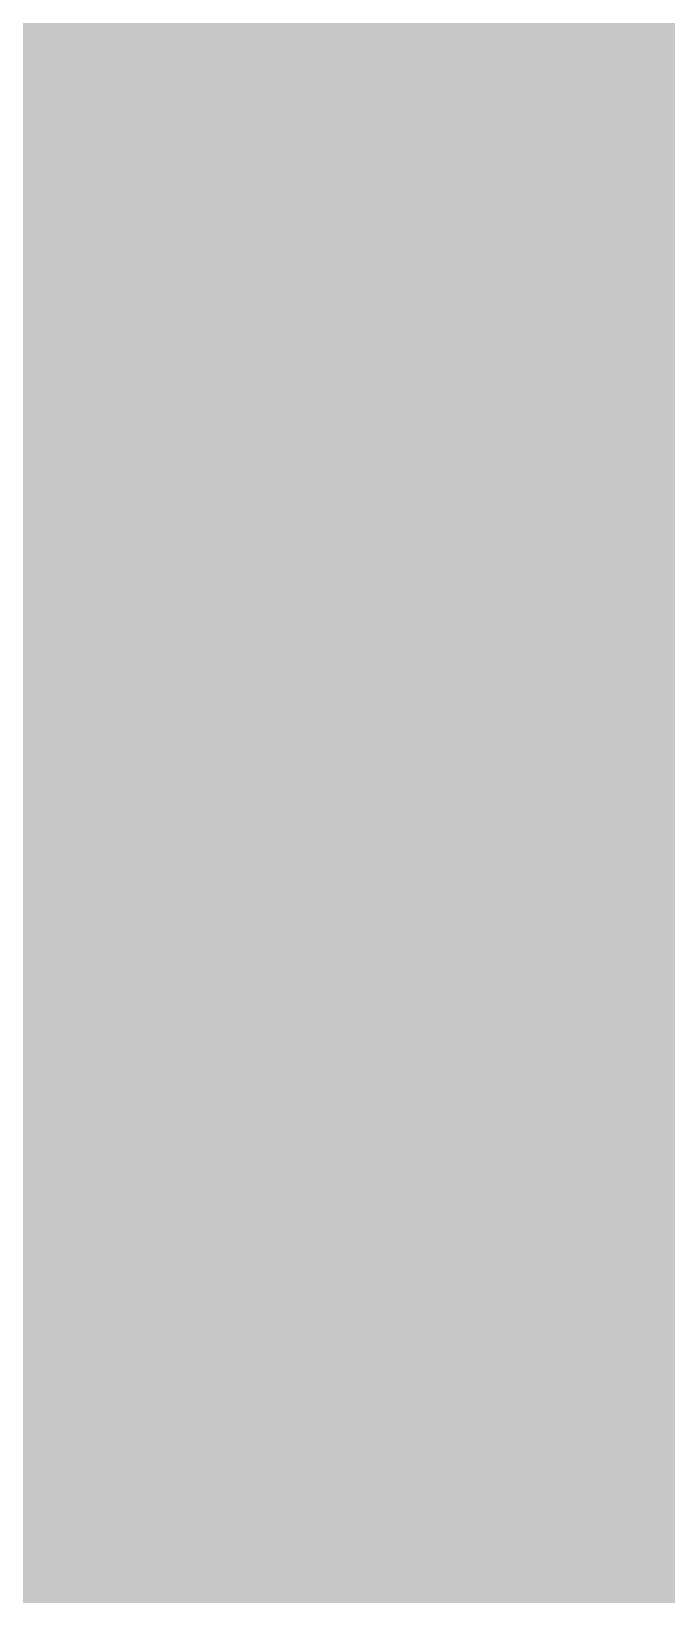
# Paper-space layout 'Layout1' of a CAD drawing. Extents: x -43 to 2298, y -18 to 768.
# Drawn here: x 728.6288 to 728.8057, y 383.2135 to 383.6493 of the extents above; entities that cross this region are included whole.
import ezdxf

# ---------------------------------------------------------------- set-up
doc = ezdxf.new("R2010")
doc.units = 0
doc.header["$LTSCALE"] = 2
doc.linetypes.add('CACHEX2', pattern=[0.75, 0.5, -0.25])
doc.layers.add('CARTOUCHE', color=7, linetype='Continuous')
doc.layers.add('LOGO', color=7, linetype='Continuous')

# ---------------------------------------------------------------- blocks, each defined once
blk = doc.blocks.new('A$C715108E3')
at = {"layer": 'LOGO', "color": 131}
for p, q in [((-21.6704, -10.30398), (-21.6704, -10.30398)), ((-21.57913, -10.30398), (-21.57913, -10.30398)), ((-21.48711, -10.30398), (-21.48711, -10.30398)), ((-21.39509, -10.30398), (-21.39509, -10.30398)), ((-21.62448, -10.39544), (-21.62448, -10.39544)), ((-21.53265, -10.39544), (-21.53265, -10.39544)), ((-21.44138, -10.39544), (-21.44138, -10.39544)), ((-21.6704, -10.48783), (-21.6704, -10.48783)), ((-21.57913, -10.48783), (-21.57913, -10.48783)), ((-21.48711, -10.48783), (-21.48711, -10.48783)), ((-21.39509, -10.48783), (-21.39509, -10.48783)), ((-21.62448, -10.5791), (-21.62448, -10.5791)), ((-21.53265, -10.5791), (-21.53265, -10.5791)), ((-21.44138, -10.5791), (-21.44138, -10.5791)), ((-21.6704, -10.67037), (-21.6704, -10.67037)), ((-21.57913, -10.67037), (-21.57913, -10.67037)), ((-21.48711, -10.67037), (-21.48711, -10.67037)), ((-21.39509, -10.67037), (-21.39509, -10.67037)), ((-21.62448, -10.76314), (-21.62448, -10.76314)), ((-21.53265, -10.76314), (-21.53265, -10.76314)), ((-21.44138, -10.76314), (-21.44138, -10.76314)), ((-21.6704, -10.85441), (-21.6704, -10.85441)), ((-21.57913, -10.85441), (-21.57913, -10.85441)), ((-21.48711, -10.85441), (-21.48711, -10.85441)), ((-21.39509, -10.85441), (-21.39509, -10.85441)), ((-21.62448, -10.94549), (-21.62448, -10.94549)), ((-21.53265, -10.94549), (-21.53265, -10.94549)), ((-21.44138, -10.94549), (-21.44138, -10.94549))]:
    blk.add_line(p, q, dxfattribs=at)
blk = doc.blocks.new('A$C581E6685')
at = {"layer": 'LOGO', "color": 32, "linetype": 'CACHEX2', "ltscale": 1.5}
blk.add_ellipse((-38.05384, 23.81385), major_axis=(-19.03106, -3.53396), ratio=0.590567, dxfattribs=at)
at = {"layer": 'CARTOUCHE'}
blk.add_blockref('A$C715108E3', (-31.67392, 36.3189), dxfattribs=at)
blk = doc.blocks.new('miniLogo')
at = {"layer": 'CARTOUCHE', "true_color": 0xffffff}
h = blk.add_hatch(color=7, dxfattribs=at)
h.dxf.hatch_style = 1
edge = h.paths.add_edge_path()
edge.add_spline(control_points=[(960.74149, 27.42506), (960.74149, 16.5339), (960.74149, 5.64274), (960.74149, 1.80274), (964.58149, 1.80274), (1010.12076, 1.80274), (1055.66003, 1.80274), (1059.50003, 1.80274), (1059.50003, 5.64274), (1059.50003, 16.5339), (1059.50003, 27.42506), (1059.50003, 31.26506), (1055.66003, 31.26506), (1010.12076, 31.26506), (964.58149, 31.26506), (960.74149, 31.26506), (960.74149, 27.42506)], knot_values=[0, 0, 0, 1, 1, 2.570796, 2.570796, 3.570796, 3.570796, 5.141593, 5.141593, 6.141593, 6.141593, 7.712389, 7.712389, 8.712389, 8.712389, 10.283185, 10.283185, 10.283185], weights=[1, 1, 1, 0.707107, 1, 1, 1, 0.707107, 1, 1, 1, 0.707107, 1, 1, 1, 0.707107, 1], degree=2, periodic=0)
at = {"layer": 'CARTOUCHE'}
blk.add_rational_spline([(960.74149, 27.42506), (960.74149, 16.5339), (960.74149, 5.64274), (960.74149, 1.80274), (964.58149, 1.80274), (1010.12076, 1.80274), (1055.66003, 1.80274), (1059.50003, 1.80274), (1059.50003, 5.64274), (1059.50003, 16.5339), (1059.50003, 27.42506), (1059.50003, 31.26506), (1055.66003, 31.26506), (1010.12076, 31.26506), (964.58149, 31.26506), (960.74149, 31.26506), (960.74149, 27.42506)], [1, 1, 1, 0.707106781187, 1, 1, 1, 0.707106781187, 1, 1, 1, 0.707106781187, 1, 1, 1, 0.707106781187, 1], degree=2, knots=[0, 0, 0, 1, 1, 2.570796, 2.570796, 3.570796, 3.570796, 5.141593, 5.141593, 6.141593, 6.141593, 7.712389, 7.712389, 8.712389, 8.712389, 10.283185, 10.283185, 10.283185], dxfattribs=at)
at = {"layer": 'CARTOUCHE', "xscale": 0.6, "yscale": 0.6, "zscale": 0.6}
blk.add_blockref('A$C581E6685', (998.01223, 3.18331), dxfattribs=at)

psp = doc.layouts.get("Layout1")

# ---------------------------------------------------------------- block references
at = {"layer": 'CARTOUCHE'}
psp.add_blockref('miniLogo', (-237.36632, 364.8484), dxfattribs=at)

doc.saveas('drawing.dxf')
